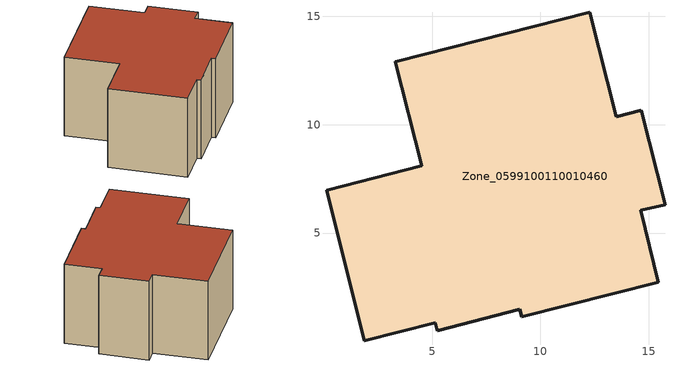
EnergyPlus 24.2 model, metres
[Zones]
Zone_0599100110010460
 floor ground (C_G): 13.49,10.37 14.65,10.66 15.74,6.3 14.63,6.05 15.43,2.73 9.13,1.13 9.04,1.49 5.25,0.51 5.15,0.86 1.87,0.03 0.13,6.98 4.52,8.1 3.3,12.91 12.26,15.2 z0
 wall outside (C_F): 5.25,0.51 9.04,1.49 9.13,1.13 15.43,2.73 14.63,6.05 15.74,6.3 14.65,10.66 13.49,10.37 12.26,15.2 3.3,12.91 4.52,8.1 0.13,6.98 1.87,0.03 5.15,0.86 5.25,0.51 z0:7.85
 roof outside (C_R): 4.52,8.1 0.13,6.98 1.87,0.03 5.15,0.86 5.25,0.51 9.04,1.49 9.13,1.13 15.43,2.73 14.63,6.05 15.74,6.3 14.65,10.66 13.49,10.37 12.26,15.2 3.3,12.91 z7.85
[BUILDING]
Pand.0599100110010460: North Axis=0; Terrain=City; Loads Convergence Tolerance Value=0.04; Temperature Convergence Tolerance Value=0.4; Solar Distribution=FullExterior; Maximum Number of Warmup Days=25; Minimum Number of Warmup Days=1
[Site:Location]
Rotterdam.The.Hague.AP_ZH_NLD Design_Conditions: Latitude=51.96; Longitude=4.45; Time Zone=1; Elevation=-4.5
[SITE:GROUNDTEMPERATURE:BUILDINGSURFACE]
18, 18, 18, 18, 18, 18, 18, 18, 18, 18, 18, 18
[MATERIAL] Thermal Absorptance=0.9; Solar Absorptance=0.7; Visible Absorptance=0.7
Name | Roughness | Thickness | Conductivity | Density | Specific Heat
G.D.2015-2018 | MediumSmooth | 0.15 | 0.0428571 | 540 | 1210
F.D.2015-2018 | Rough | 0.3 | 0.0666667 | 1920 | 840
R.D.2015-2018 | MediumRough | 0.2 | 0.0333333 | 1500 | 1000
[CONSTRUCTION]
C_G: G.D.2015-2018
C_F: F.D.2015-2018
C_R: R.D.2015-2018
[ZONE]
Zone_0599100110010460: Type=1; Multiplier=1; Ceiling Height=Autocalculate; Volume=Autocalculate; Floor Area=autocalculate; Part of Total Floor Area=Yes
[ZONEINFILTRATION:DESIGNFLOWRATE]
Infil_Zone_0599100110010460: Zone or ZoneList or Space or SpaceList=Zone_0599100110010460; Schedule=AlwaysOn; Design Flow Rate Calculation Method=Flow/Area; Flow Rate per Floor Area=0.0021; Constant Term Coefficient=1; Temperature Term Coefficient=0; Velocity Term Coefficient=0; Velocity Squared Term Coefficient=0
[HVACTEMPLATE:ZONE:IDEALLOADSAIRSYSTEM]
Zone_0599100110010460: Maximum Heating Supply Air Temperature=50; Minimum Cooling Supply Air Temperature=13; Maximum Heating Supply Air Humidity Ratio=0.0156; Minimum Cooling Supply Air Humidity Ratio=0.0077; Heating Limit=NoLimit; Cooling Limit=NoLimit; Dehumidification Control Type=ConstantSensibleHeatRatio; Cooling Sensible Heat Ratio=0.7; Dehumidification Setpoint=60; Humidification Control Type=None; Humidification Setpoint=30; Outdoor Air Method=None; Outdoor Air Flow Rate per Person=0.00944; Outdoor Air Flow Rate per Zone Floor Area=0; Outdoor Air Flow Rate per Zone=0; Demand Controlled Ventilation Type=None; Outdoor Air Economizer Type=NoEconomizer; Heat Recovery Type=None; Sensible Heat Recovery Effectiveness=0.7; Latent Heat Recovery Effectiveness=0.65
[ZONECONTROL:THERMOSTAT]
ThermostatControl_Zone_0599100110010460: Zone or ZoneList=Zone_0599100110010460; Control Type Schedule=DualSetpointControlType; Control 1=Thermostat_Zone_0599100110010460; Temperature Difference Between Cutout And Setpoint=0
[THERMOSTATSETPOINT:DUALSETPOINT]
Thermostat_Zone_0599100110010460: Heating Setpoint Temperature Schedule=HeatingSetpoint_Zone_0599100110010460; Cooling Setpoint Temperature Schedule=CoolingSetpoint_Zone_0599100110010460
[SCHEDULE:COMPACT]
HeatingSetpoint_Zone_0599100110010460: Through: 12/31, For: AllDays, Until: 24:00, 21
CoolingSetpoint_Zone_0599100110010460: Through: 12/31, For: AllDays, Until: 24:00, 24
DualSetpointControlType: Through: 12/31, For: AllDays, Until: 24:00, 4
AlwaysOn: Through: 12/31, For: AllDays, Until: 24:00, 1
